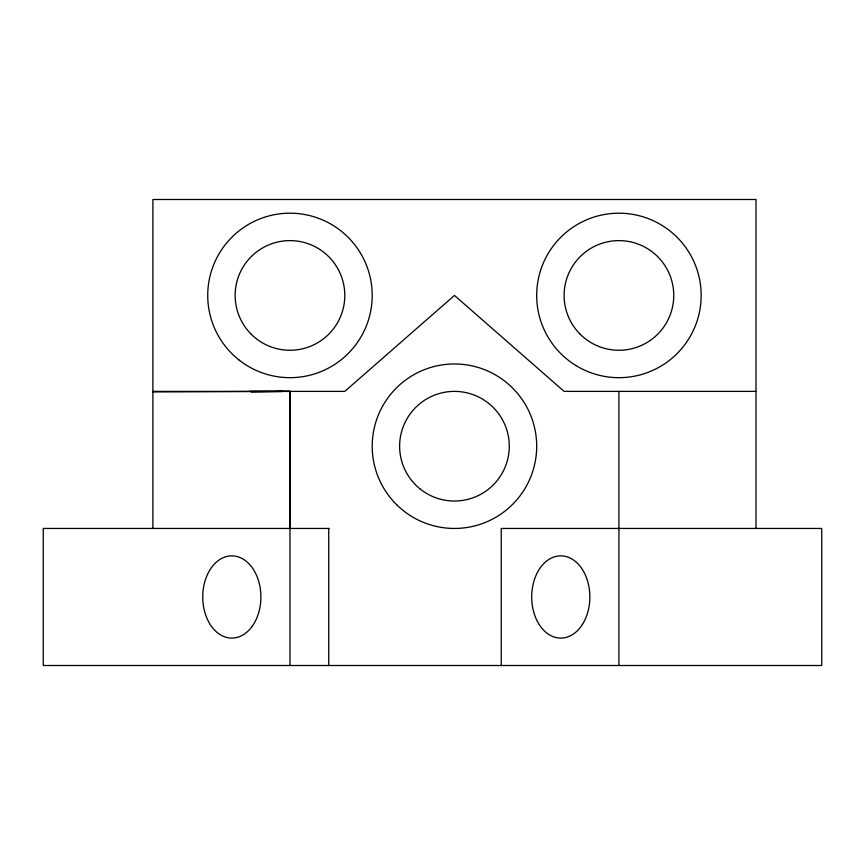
<?xml version="1.0" encoding="UTF-8"?>
<svg xmlns="http://www.w3.org/2000/svg" width="865" height="865" viewBox="0 0 865 865"><rect width="100%" height="100%" fill="white"/><g stroke="black" fill="none" stroke-linecap="round" stroke-linejoin="round"><path stroke-width="1.3" d="M755.988 528.45L755.988 199.491L152.9 199.491L152.9 528.45M251.196 392.007L281.947 391.51M152.9 391.921L289.97 391.38L289.97 665.509M152.9 391.38L344.789 391.38L454.449 295.43L564.099 391.38L755.988 391.38M329.132 528.45L43.25 528.45L43.25 665.509L821.75 665.509L821.75 528.45L501.246 528.45L501.246 665.509M249.65 391.326L289.97 391.38L289.97 528.45M277.935 391.326L281.947 391.348M618.929 391.38L618.929 665.509M328.732 528.45L328.732 665.509M252.375 626.055A41.12 29.075 -90 0 0 239.346 557.265A41.12 29.075 -90 0 0 203.729 607.619A41.12 29.075 -90 0 0 252.375 626.055M580.155 334.204A54.83 54.83 0 0 0 671.889 309.627A54.83 54.83 0 0 0 604.732 242.481A54.83 54.83 0 0 0 580.155 334.204M251.196 334.204A54.83 54.83 0 0 0 342.929 309.627A54.83 54.83 0 0 0 275.773 242.481A54.83 54.83 0 0 0 251.196 334.204M238.902 359.894A82.24 82.24 0 0 0 371.323 307.432A82.24 82.24 0 0 0 259.673 218.975A82.24 82.24 0 0 0 238.902 359.894M576.047 365.614A82.24 82.24 0 0 0 701.137 297.474A82.24 82.24 0 0 0 579.582 223.213A82.24 82.24 0 0 0 576.047 365.614M419.741 488.649A54.83 54.83 0 0 0 508.555 455.044A54.83 54.83 0 0 0 435.052 394.927A54.83 54.83 0 0 0 419.741 488.649M397.186 505.236A82.24 82.24 0 0 0 534.202 466.289A82.24 82.24 0 0 0 431.959 367.106A82.24 82.24 0 0 0 397.186 505.236M582.437 624.411A41.12 29.075 -90 0 0 566.737 556.736A41.12 29.075 -90 0 0 533.143 609.793A41.12 29.075 -90 0 0 582.437 624.411"/></g></svg>
